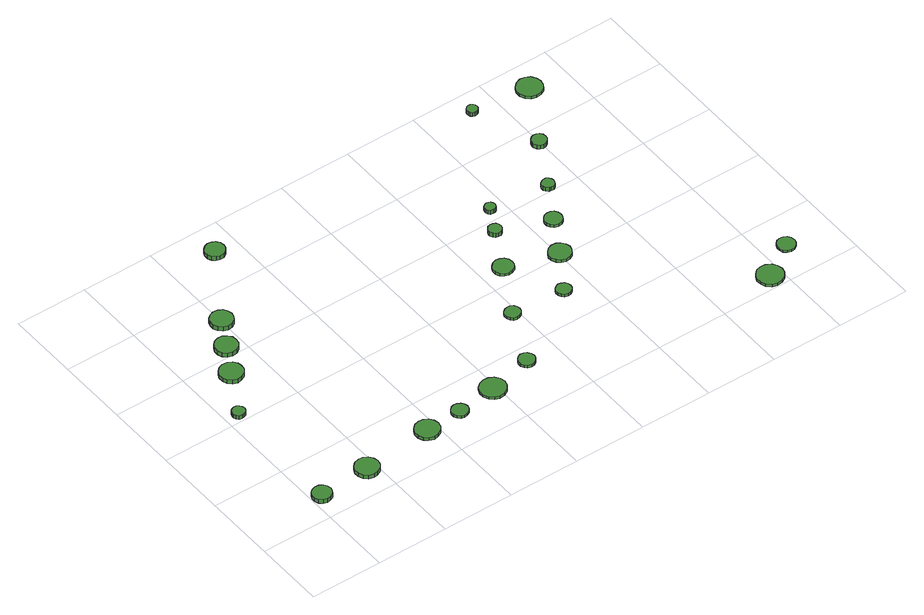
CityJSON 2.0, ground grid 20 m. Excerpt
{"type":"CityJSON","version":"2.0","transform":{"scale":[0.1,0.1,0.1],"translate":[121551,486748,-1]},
"CityObjects":{
"tree1":{"type":"SolitaryVegetationObject","attributes":{"function":"something"},"geometry":[{"type":"MultiSurface","lod":"1","boundaries":[[[0,1,2,3,4,5,6,7,8,9,10,11,12,13,14]],[[15,16,17,18,19,20,21,22,23,24,25,26,27,28,29]],[[0,29,28,1]],[[1,28,27,2]],[[2,27,26,3]],[[3,26,25,4]],[[4,25,24,5]],[[5,24,23,6]],[[6,23,22,7]],[[7,22,21,8]],[[8,21,20,9]],[[9,20,19,10]],[[10,19,18,11]],[[11,18,17,12]],[[12,17,16,13]],[[13,16,15,14]],[[14,15,29,0]]]}]},
"tree2":{"type":"SolitaryVegetationObject","attributes":{"function":"something"},"geometry":[{"type":"MultiSurface","lod":"1","boundaries":[[[30,31,32,33,34,35,36,37,38,39,40,41,42,43,44]],[[45,46,47,48,49,50,51,52,53,54,55,56,57,58,59]],[[30,59,58,31]],[[31,58,57,32]],[[32,57,56,33]],[[33,56,55,34]],[[34,55,54,35]],[[35,54,53,36]],[[36,53,52,37]],[[37,52,51,38]],[[38,51,50,39]],[[39,50,49,40]],[[40,49,48,41]],[[41,48,47,42]],[[42,47,46,43]],[[43,46,45,44]],[[44,45,59,30]]]}]},
"tree3":{"type":"SolitaryVegetationObject","attributes":{"function":"something"},"geometry":[{"type":"MultiSurface","lod":"1","boundaries":[[[60,61,62,63,64,65,66,67,68,69,70,71,72,73,74]],[[75,76,77,78,79,80,81,82,83,84,85,86,87,88,89]],[[60,89,88,61]],[[61,88,87,62]],[[62,87,86,63]],[[63,86,85,64]],[[64,85,84,65]],[[65,84,83,66]],[[66,83,82,67]],[[67,82,81,68]],[[68,81,80,69]],[[69,80,79,70]],[[70,79,78,71]],[[71,78,77,72]],[[72,77,76,73]],[[73,76,75,74]],[[74,75,89,60]]]}]},
"tree4":{"type":"SolitaryVegetationObject","attributes":{"function":"something"},"geometry":[{"type":"MultiSurface","lod":"1","boundaries":[[[90,91,92,93,94,95,96,97,98,99,100,101,102,103,104]],[[105,106,107,108,109,110,111,112,113,114,115,116,117,118,119]],[[90,119,118,91]],[[91,118,117,92]],[[92,117,116,93]],[[93,116,115,94]],[[94,115,114,95]],[[95,114,113,96]],[[96,113,112,97]],[[97,112,111,98]],[[98,111,110,99]],[[99,110,109,100]],[[100,109,108,101]],[[101,108,107,102]],[[102,107,106,103]],[[103,106,105,104]],[[104,105,119,90]]]}]},
"tree5":{"type":"SolitaryVegetationObject","attributes":{"function":"something"},"geometry":[{"type":"MultiSurface","lod":"1","boundaries":[[[120,121,122,123,124,125,126,127,128,129,130,131,132,133,134]],[[135,136,137,138,139,140,141,142,143,144,145,146,147,148,149]],[[120,149,148,121]],[[121,148,147,122]],[[122,147,146,123]],[[123,146,145,124]],[[124,145,144,125]],[[125,144,143,126]],[[126,143,142,127]],[[127,142,141,128]],[[128,141,140,129]],[[129,140,139,130]],[[130,139,138,131]],[[131,138,137,132]],[[132,137,136,133]],[[133,136,135,134]],[[134,135,149,120]]]}]},
"tree6":{"type":"SolitaryVegetationObject","attributes":{"function":"something"},"geometry":[{"type":"MultiSurface","lod":"1","boundaries":[[[150,151,152,153,154,155,156,157,158,159,160,161,162,163,164]],[[165,166,167,168,169,170,171,172,173,174,175,176,177,178,179]],[[150,179,178,151]],[[151,178,177,152]],[[152,177,176,153]],[[153,176,175,154]],[[154,175,174,155]],[[155,174,173,156]],[[156,173,172,157]],[[157,172,171,158]],[[158,171,170,159]],[[159,170,169,160]],[[160,169,168,161]],[[161,168,167,162]],[[162,167,166,163]],[[163,166,165,164]],[[164,165,179,150]]]}]},
"tree7":{"type":"SolitaryVegetationObject","attributes":{"function":"something"},"geometry":[{"type":"MultiSurface","lod":"1","boundaries":[[[180,181,182,183,184,185,186,187,188,189,190,191,192,193,194]],[[195,196,197,198,199,200,201,202,203,204,205,206,207,208,209]],[[180,209,208,181]],[[181,208,207,182]],[[182,207,206,183]],[[183,206,205,184]],[[184,205,204,185]],[[185,204,203,186]],[[186,203,202,187]],[[187,202,201,188]],[[188,201,200,189]],[[189,200,199,190]],[[190,199,198,191]],[[191,198,197,192]],[[192,197,196,193]],[[193,196,195,194]],[[194,195,209,180]]]}]},
"tree8":{"type":"SolitaryVegetationObject","attributes":{"function":"something"},"geometry":[{"type":"MultiSurface","lod":"1","boundaries":[[[210,211,212,213,214,215,216,217,218,219,220,221,222,223,224]],[[225,226,227,228,229,230,231,232,233,234,235,236,237,238,239]],[[210,239,238,211]],[[211,238,237,212]],[[212,237,236,213]],[[213,236,235,214]],[[214,235,234,215]],[[215,234,233,216]],[[216,233,232,217]],[[217,232,231,218]],[[218,231,230,219]],[[219,230,229,220]],[[220,229,228,221]],[[221,228,227,222]],[[222,227,226,223]],[[223,226,225,224]],[[224,225,239,210]]]}]},
"tree9":{"type":"SolitaryVegetationObject","attributes":{"function":"something"},"geometry":[{"type":"MultiSurface","lod":"1","boundaries":[[[240,241,242,243,244,245,246,247,248,249,250,251,252,253,254]],[[255,256,257,258,259,260,261,262,263,264,265,266,267,268,269]],[[240,269,268,241]],[[241,268,267,242]],[[242,267,266,243]],[[243,266,265,244]],[[244,265,264,245]],[[245,264,263,246]],[[246,263,262,247]],[[247,262,261,248]],[[248,261,260,249]],[[249,260,259,250]],[[250,259,258,251]],[[251,258,257,252]],[[252,257,256,253]],[[253,256,255,254]],[[254,255,269,240]]]}]},
"tree10":{"type":"SolitaryVegetationObject","attributes":{"function":"something"},"geometry":[{"type":"MultiSurface","lod":"1","boundaries":[[[270,271,272,273,274,275,276,277,278,279,280,281,282,283,284]],[[285,286,287,288,289,290,291,292,293,294,295,296,297,298,299]],[[270,299,298,271]],[[271,298,297,272]],[[272,297,296,273]],[[273,296,295,274]],[[274,295,294,275]],[[275,294,293,276]],[[276,293,292,277]],[[277,292,291,278]],[[278,291,290,279]],[[279,290,289,280]],[[280,289,288,281]],[[281,288,287,282]],[[282,287,286,283]],[[283,286,285,284]],[[284,285,299,270]]]}]},
"tree11":{"type":"SolitaryVegetationObject","attributes":{"function":"something"},"geometry":[{"type":"MultiSurface","lod":"1","boundaries":[[[300,301,302,303,304,305,306,307,308,309,310,311,312,313,314]],[[315,316,317,318,319,320,321,322,323,324,325,326,327,328,329]],[[300,329,328,301]],[[301,328,327,302]],[[302,327,326,303]],[[303,326,325,304]],[[304,325,324,305]],[[305,324,323,306]],[[306,323,322,307]],[[307,322,321,308]],[[308,321,320,309]],[[309,320,319,310]],[[310,319,318,311]],[[311,318,317,312]],[[312,317,316,313]],[[313,316,315,314]],[[314,315,329,300]]]}]},
"tree12":{"type":"SolitaryVegetationObject","attributes":{"function":"something"},"geometry":[{"type":"MultiSurface","lod":"1","boundaries":[[[330,331,332,333,334,335,336,337,338,339,340,341,342,343,344]],[[345,346,347,348,349,350,351,352,353,354,355,356,357,358,359]],[[330,359,358,331]],[[331,358,357,332]],[[332,357,356,333]],[[333,356,355,334]],[[334,355,354,335]],[[335,354,353,336]],[[336,353,352,337]],[[337,352,351,338]],[[338,351,350,339]],[[339,350,349,340]],[[340,349,348,341]],[[341,348,347,342]],[[342,347,346,343]],[[343,346,345,344]],[[344,345,359,330]]]}]},
"tree13":{"type":"SolitaryVegetationObject","attributes":{"function":"something"},"geometry":[{"type":"MultiSurface","lod":"1","boundaries":[[[360,361,362,363,364,365,366,367,368,369,370,371,372,373,374]],[[375,376,377,378,379,380,381,382,383,384,385,386,387,388,389]],[[360,389,388,361]],[[361,388,387,362]],[[362,387,386,363]],[[363,386,385,364]],[[364,385,384,365]],[[365,384,383,366]],[[366,383,382,367]],[[367,382,381,368]],[[368,381,380,369]],[[369,380,379,370]],[[370,379,378,371]],[[371,378,377,372]],[[372,377,376,373]],[[373,376,375,374]],[[374,375,389,360]]]}]},
"tree14":{"type":"SolitaryVegetationObject","attributes":{"function":"something"},"geometry":[{"type":"MultiSurface","lod":"1","boundaries":[[[390,391,392,393,394,395,396,397,398,399,400,401,402,403,404]],[[405,406,407,408,409,410,411,412,413,414,415,416,417,418,419]],[[390,419,418,391]],[[391,418,417,392]],[[392,417,416,393]],[[393,416,415,394]],[[394,415,414,395]],[[395,414,413,396]],[[396,413,412,397]],[[397,412,411,398]],[[398,411,410,399]],[[399,410,409,400]],[[400,409,408,401]],[[401,408,407,402]],[[402,407,406,403]],[[403,406,405,404]],[[404,405,419,390]]]}]},
"tree15":{"type":"SolitaryVegetationObject","attributes":{"function":"something"},"geometry":[{"type":"MultiSurface","lod":"1","boundaries":[[[420,421,422,423,424,425,426,427,428,429,430,431,432,433,434]],[[435,436,437,438,439,440,441,442,443,444,445,446,447,448,449]],[[420,449,448,421]],[[421,448,447,422]],[[422,447,446,423]],[[423,446,445,424]],[[424,445,444,425]],[[425,444,443,426]],[[426,443,442,427]],[[427,442,441,428]],[[428,441,440,429]],[[429,440,439,430]],[[430,439,438,431]],[[431,438,437,432]],[[432,437,436,433]],[[433,436,435,434]],[[434,435,449,420]]]}]},
"tree16":{"type":"SolitaryVegetationObject","attributes":{"function":"something"},"geometry":[{"type":"MultiSurface","lod":"1","boundaries":[[[450,451,452,453,454,455,456,457,458,459,460,461,462,463,464]],[[465,466,467,468,469,470,471,472,473,474,475,476,477,478,479]],[[450,479,478,451]],[[451,478,477,452]],[[452,477,476,453]],[[453,476,475,454]],[[454,475,474,455]],[[455,474,473,456]],[[456,473,472,457]],[[457,472,471,458]],[[458,471,470,459]],[[459,470,469,460]],[[460,469,468,461]],[[461,468,467,462]],[[462,467,466,463]],[[463,466,465,464]],[[464,465,479,450]]]}]},
"tree17":{"type":"SolitaryVegetationObject","attributes":{"function":"something"},"geometry":[{"type":"MultiSurface","lod":"1","boundaries":[[[480,481,482,483,484,485,486,487,488,489,490,491,492,493,494]],[[495,496,497,498,499,500,501,502,503,504,505,506,507,508,509]],[[480,509,508,481]],[[481,508,507,482]],[[482,507,506,483]],[[483,506,505,484]],[[484,505,504,485]],[[485,504,503,486]],[[486,503,502,487]],[[487,502,501,488]],[[488,501,500,489]],[[489,500,499,490]],[[490,499,498,491]],[[491,498,497,492]],[[492,497,496,493]],[[493,496,495,494]],[[494,495,509,480]]]}]},
"tree18":{"type":"SolitaryVegetationObject","attributes":{"function":"something"},"geometry":[{"type":"MultiSurface","lod":"1","boundaries":[[[510,511,512,513,514,515,516,517,518,519,520,521,522,523,524]],[[525,526,527,528,529,530,531,532,533,534,535,536,537,538,539]],[[510,539,538,511]],[[511,538,537,512]],[[512,537,536,513]],[[513,536,535,514]],[[514,535,534,515]],[[515,534,533,516]],[[516,533,532,517]],[[517,532,531,518]],[[518,531,530,519]],[[519,530,529,520]],[[520,529,528,521]],[[521,528,527,522]],[[522,527,526,523]],[[523,526,525,524]],[[524,525,539,510]]]}]},
"tree19":{"type":"SolitaryVegetationObject","attributes":{"function":"something"},"geometry":[{"type":"MultiSurface","lod":"1","boundaries":[[[540,541,542,543,544,545,546,547,548,549,550,551,552,553,554]],[[555,556,557,558,559,560,561,562,563,564,565,566,567,568,569]],[[540,569,568,541]],[[541,568,567,542]],[[542,567,566,543]],[[543,566,565,544]],[[544,565,564,545]],[[545,564,563,546]],[[546,563,562,547]],[[547,562,561,548]],[[548,561,560,549]],[[549,560,559,550]],[[550,559,558,551]],[[551,558,557,552]],[[552,557,556,553]],[[553,556,555,554]],[[554,555,569,540]]]}]},
"tree20":{"type":"SolitaryVegetationObject","attributes":{"function":"something"},"geometry":[{"type":"MultiSurface","lod":"1","boundaries":[[[570,571,572,573,574,575,576,577,578,579,580,581,582,583,584]],[[585,586,587,588,589,590,591,592,593,594,595,596,597,598,599]],[[570,599,598,571]],[[571,598,597,572]],[[572,597,596,573]],[[573,596,595,574]],[[574,595,594,575]],[[575,594,593,576]],[[576,593,592,577]],[[577,592,591,578]],[[578,591,590,579]],[[579,590,589,580]],[[580,589,588,581]],[[581,588,587,582]],[[582,587,586,583]],[[583,586,585,584]],[[584,585,599,570]]]}]},
"tree21":{"type":"SolitaryVegetationObject","attributes":{"function":"something"},"geometry":[{"type":"MultiSurface","lod":"1","boundaries":[[[600,601,602,603,604,605,606,607,608,609,610,611,612,613,614]],[[615,616,617,618,619,620,621,622,623,624,625,626,627,628,629]],[[600,629,628,601]],[[601,628,627,602]],[[602,627,626,603]],[[603,626,625,604]],[[604,625,624,605]],[[605,624,623,606]],[[606,623,622,607]],[[607,622,621,608]],[[608,621,620,609]],[[609,620,619,610]],[[610,619,618,611]],[[611,618,617,612]],[[612,617,616,613]],[[613,616,615,614]],[[614,615,629,600]]]}]},
"tree22":{"type":"SolitaryVegetationObject","attributes":{"function":"something"},"geometry":[{"type":"MultiSurface","lod":"1","boundaries":[[[630,631,632,633,634,635,636,637,638,639,640,641,642,643,644]],[[645,646,647,648,649,650,651,652,653,654,655,656,657,658,659]],[[630,659,658,631]],[[631,658,657,632]],[[632,657,656,633]],[[633,656,655,634]],[[634,655,654,635]],[[635,654,653,636]],[[636,653,652,637]],[[637,652,651,638]],[[638,651,650,639]],[[639,650,649,640]],[[640,649,648,641]],[[641,648,647,642]],[[642,647,646,643]],[[643,646,645,644]],[[644,645,659,630]]]}]},
"tree23":{"type":"SolitaryVegetationObject","attributes":{"function":"something"},"geometry":[{"type":"MultiSurface","lod":"1","boundaries":[[[660,661,662,663,664,665,666,667,668,669,670,671,672,673,674]],[[675,676,677,678,679,680,681,682,683,684,685,686,687,688,689]],[[660,689,688,661]],[[661,688,687,662]],[[662,687,686,663]],[[663,686,685,664]],[[664,685,684,665]],[[665,684,683,666]],[[666,683,682,667]],[[667,682,681,668]],[[668,681,680,669]],[[669,680,679,670]],[[670,679,678,671]],[[671,678,677,672]],[[672,677,676,673]],[[673,676,675,674]],[[674,675,689,660]]]}]},
"tree24":{"type":"SolitaryVegetationObject","attributes":{"function":"something"},"geometry":[{"type":"MultiSurface","lod":"1","boundaries":[[[690,691,692,693,694,695,696,697,698,699,700,701,702,703,704]],[[705,706,707,708,709,710,711,712,713,714,715,716,717,718,719]],[[690,719,718,691]],[[691,718,717,692]],[[692,717,716,693]],[[693,716,715,694]],[[694,715,714,695]],[[695,714,713,696]],[[696,713,712,697]],[[697,712,711,698]],[[698,711,710,699]],[[699,710,709,700]],[[700,709,708,701]],[[701,708,707,702]],[[702,707,706,703]],[[703,706,705,704]],[[704,705,719,690]]]}]}
},
"vertices":[
[53,67,25],[50,78,25],[44,87,25],[35,92,25],[24,93,25],[13,90,25],[5,83,25],[1,73,25],[1,62,25],[5,52,25],[13,45,25],[24,41,25],[35,43,25],[44,48,25],[50,57,25],[50,57,12],[44,48,12],[35,43,12],[24,41,12],[13,45,12],[5,52,12],[1,62,12],[1,73,12],[5,83,12],[13,90,12],[24,93,12],[35,92,12],[44,87,12],[50,78,12],[53,67,12],
[57,424,19],[55,431,19],[51,437,19],[45,441,19],[37,442,19],[30,439,19],[25,435,19],[22,428,19],[22,421,19],[25,414,19],[30,409,19],[37,407,19],[45,408,19],[51,411,19],[55,417,19],[55,417,7],[51,411,7],[45,408,7],[37,407,7],[30,409,7],[25,414,7],[22,421,7],[22,428,7],[25,435,7],[30,439,7],[37,442,7],[45,441,7],[51,437,7],[55,431,7],[57,424,7],
[206,81,19],[203,94,19],[195,105,19],[183,112,19],[170,113,19],[157,109,19],[147,100,19],[141,88,19],[141,74,19],[147,62,19],[157,52,19],[170,48,19],[183,50,19],[195,56,19],[203,67,19],[203,67,7],[195,56,7],[183,50,7],[170,48,7],[157,52,7],[147,62,7],[141,74,7],[141,88,7],[147,100,7],[157,109,7],[170,113,7],[183,112,7],[195,105,7],[203,94,7],[206,81,7],
[140,546,20],[138,559,20],[130,570,20],[118,577,20],[105,578,20],[92,574,20],[82,565,20],[77,553,20],[77,540,20],[82,527,20],[92,518,20],[105,514,20],[118,516,20],[130,522,20],[138,533,20],[138,533,7],[130,522,7],[118,516,7],[105,514,7],[92,518,7],[82,527,7],[77,540,7],[77,553,7],[82,565,7],[92,574,7],[105,578,7],[118,577,7],[130,570,7],[138,559,7],[140,546,7],
[183,626,23],[181,639,23],[173,649,23],[162,656,23],[149,657,23],[137,653,23],[127,644,23],[122,633,23],[122,620,23],[127,608,23],[137,599,23],[149,595,23],[162,597,23],[173,603,23],[181,614,23],[181,614,10],[173,603,10],[162,597,10],[149,595,10],[137,599,10],[127,608,10],[122,620,10],[122,633,10],[127,644,10],[137,653,10],[149,657,10],[162,656,10],[173,649,10],[181,639,10],[183,626,10],
[406,102,16],[403,115,16],[395,127,16],[382,134,16],[369,135,16],[355,131,16],[345,121,16],[339,109,16],[339,95,16],[345,82,16],[355,73,16],[369,68,16],[382,70,16],[395,77,16],[403,88,16],[403,88,7],[395,77,7],[382,70,7],[369,68,7],[355,73,7],[345,82,7],[339,95,7],[339,109,7],[345,121,7],[355,131,7],[369,135,7],[382,134,7],[395,127,7],[403,115,7],[406,102,7],
[228,705,25],[225,717,25],[218,728,25],[207,734,25],[194,736,25],[182,732,25],[172,723,25],[167,711,25],[167,698,25],[172,687,25],[182,678,25],[194,674,25],[207,675,25],[218,682,25],[225,692,25],[225,692,12],[218,682,12],[207,675,12],[194,674,12],[182,678,12],[172,687,12],[167,698,12],[167,711,12],[172,723,12],[182,732,12],[194,736,12],[207,734,12],[218,728,12],[225,717,12],[228,705,12],
[500,109,14],[498,118,14],[492,126,14],[483,131,14],[474,132,14],[465,129,14],[458,122,14],[454,114,14],[454,104,14],[458,95,14],[465,89,14],[474,86,14],[483,87,14],[492,92,14],[498,99,14],[498,99,7],[492,92,7],[483,87,7],[474,86,7],[465,89,7],[458,95,7],[454,104,7],[454,114,7],[458,122,7],[465,129,7],[474,132,7],[483,131,7],[492,126,7],[498,118,7],[500,109,7],
[358,912,23],[356,923,23],[349,932,23],[340,937,23],[328,939,23],[318,935,23],[310,928,23],[305,918,23],[305,906,23],[310,896,23],[318,889,23],[328,885,23],[340,886,23],[349,892,23],[356,901,23],[356,901,10],[349,892,10],[340,886,10],[328,885,10],[318,889,10],[310,896,10],[305,906,10],[305,918,10],[310,928,10],[318,935,10],[328,939,10],[340,937,10],[349,932,10],[356,923,10],[358,912,10],
[624,124,15],[621,138,15],[612,150,15],[599,157,15],[584,159,15],[570,154,15],[559,145,15],[553,131,15],[553,116,15],[559,103,15],[570,93,15],[584,88,15],[599,90,15],[612,97,15],[621,109,15],[621,109,7],[612,97,7],[599,90,7],[584,88,7],[570,93,7],[559,103,7],[553,116,7],[553,131,7],[559,145,7],[570,154,7],[584,159,7],[599,157,7],[612,150,7],[621,138,7],[624,124,7],
[736,154,15],[734,163,15],[728,171,15],[720,176,15],[711,177,15],[702,174,15],[695,167,15],[691,159,15],[691,149,15],[695,140,15],[702,134,15],[711,131,15],[720,132,15],[728,137,15],[734,145,15],[734,145,7],[728,137,7],[720,132,7],[711,131,7],[702,134,7],[695,140,7],[691,149,7],[691,159,7],[695,167,7],[702,174,7],[711,177,7],[720,176,7],[728,171,7],[734,163,7],[736,154,7],
[807,308,15],[805,317,15],[800,324,15],[792,329,15],[783,329,15],[775,327,15],[768,321,15],[764,313,15],[764,304,15],[768,295,15],[775,289,15],[783,287,15],[792,288,15],[800,292,15],[805,299,15],[805,299,7],[800,292,7],[792,288,7],[783,287,7],[775,289,7],[768,295,7],[764,304,7],[764,313,7],[768,321,7],[775,327,7],[783,329,7],[792,329,7],[800,324,7],[805,317,7],[807,308,7],
[891,451,15],[889,462,15],[882,472,15],[872,477,15],[861,479,15],[850,475,15],[841,467,15],[836,457,15],[836,445,15],[841,435,15],[850,427,15],[861,423,15],[872,425,15],[882,430,15],[889,440,15],[889,440,7],[882,430,7],[872,425,7],[861,423,7],[850,427,7],[841,435,7],[836,445,7],[836,457,7],[841,467,7],[850,475,7],[861,479,7],[872,477,7],[882,472,7],[889,462,7],[891,451,7],
[955,299,15],[953,308,15],[948,315,15],[940,319,15],[932,320,15],[924,317,15],[917,312,15],[914,304,15],[914,295,15],[917,287,15],[924,281,15],[932,279,15],[940,279,15],[948,284,15],[953,291,15],[953,291,7],[948,284,7],[940,279,7],[932,279,7],[924,281,7],[917,287,7],[914,295,7],[914,304,7],[917,312,7],[924,317,7],[932,320,7],[940,319,7],[948,315,7],[953,308,7],[955,299,7],
[941,565,20],[940,573,20],[936,579,20],[929,582,20],[922,583,20],[914,581,20],[909,576,20],[906,569,20],[906,562,20],[909,555,20],[914,550,20],[922,547,20],[929,548,20],[936,552,20],[940,558,20],[940,558,7],[936,552,7],[929,548,7],[922,547,7],[914,550,7],[909,555,7],[906,562,7],[906,569,7],[909,576,7],[914,581,7],[922,583,7],[929,582,7],[936,579,7],[940,573,7],[941,565,7],
[1035,409,16],[1032,421,16],[1024,432,16],[1014,438,16],[1001,439,16],[989,435,16],[980,427,16],[974,415,16],[974,403,16],[980,391,16],[989,383,16],[1001,379,16],[1014,380,16],[1024,386,16],[1032,397,16],[1032,397,7],[1024,386,7],[1014,380,7],[1001,379,7],[989,383,7],[980,391,7],[974,403,7],[974,415,7],[980,427,7],[989,435,7],[1001,439,7],[1014,438,7],[1024,432,7],[1032,421,7],[1035,409,7],
[975,634,21],[973,640,21],[970,645,21],[965,648,21],[959,649,21],[953,647,21],[948,643,21],[946,637,21],[946,631,21],[948,625,21],[953,621,21],[959,620,21],[965,620,21],[970,623,21],[973,628,21],[973,628,8],[970,623,8],[965,620,8],[959,620,8],[953,621,8],[948,625,8],[946,631,8],[946,637,8],[948,643,8],[953,647,8],[959,649,8],[965,648,8],[970,645,8],[973,640,8],[975,634,8],
[1085,512,17],[1083,522,17],[1078,530,17],[1069,535,17],[1059,536,17],[1049,533,17],[1042,526,17],[1038,517,17],[1038,507,17],[1042,498,17],[1049,491,17],[1059,488,17],[1069,489,17],[1078,494,17],[1083,502,17],[1083,502,8],[1078,494,8],[1069,489,8],[1059,488,8],[1049,491,8],[1042,498,8],[1038,507,8],[1038,517,8],[1042,526,8],[1049,533,8],[1059,536,8],[1069,535,8],[1078,530,8],[1083,522,8],[1085,512,8],
[1139,614,23],[1137,621,23],[1133,627,23],[1127,631,23],[1119,631,23],[1113,629,23],[1107,624,23],[1104,618,23],[1104,610,23],[1107,604,23],[1113,599,23],[1119,597,23],[1127,597,23],[1133,601,23],[1137,607,23],[1137,607,11],[1133,601,11],[1127,597,11],[1119,597,11],[1113,599,11],[1107,604,11],[1104,610,11],[1104,618,11],[1107,624,11],[1113,629,11],[1119,631,11],[1127,631,11],[1133,627,11],[1137,621,11],[1139,614,11],
[1402,37,17],[1399,52,17],[1390,64,17],[1377,72,17],[1362,73,17],[1348,69,17],[1337,58,17],[1331,45,17],[1331,30,17],[1337,16,17],[1348,6,17],[1362,1,17],[1377,3,17],[1390,10,17],[1399,22,17],[1399,22,9],[1390,10,9],[1377,3,9],[1362,1,9],[1348,6,9],[1337,16,9],[1331,30,9],[1331,45,9],[1337,58,9],[1348,69,9],[1362,73,9],[1377,72,9],[1390,64,9],[1399,52,9],[1402,37,9],
[1147,938,19],[1146,944,19],[1142,949,19],[1137,952,19],[1131,953,19],[1125,951,19],[1120,946,19],[1118,941,19],[1118,935,19],[1120,929,19],[1125,925,19],[1131,923,19],[1137,924,19],[1142,927,19],[1146,932,19],[1146,932,7],[1142,927,7],[1137,924,7],[1131,923,7],[1125,925,7],[1120,929,7],[1118,935,7],[1118,941,7],[1120,946,7],[1125,951,7],[1131,953,7],[1137,952,7],[1142,949,7],[1146,944,7],[1147,938,7],
[1215,748,25],[1213,757,25],[1208,764,25],[1201,768,25],[1192,769,25],[1184,766,25],[1178,760,25],[1174,752,25],[1174,744,25],[1178,736,25],[1184,730,25],[1192,727,25],[1201,728,25],[1208,733,25],[1213,740,25],[1213,740,12],[1208,733,12],[1201,728,12],[1192,727,12],[1184,730,12],[1178,736,12],[1174,744,12],[1174,752,12],[1178,760,12],[1184,766,12],[1192,769,12],[1201,768,12],[1208,764,12],[1213,757,12],[1215,748,12],
[1488,102,15],[1486,112,15],[1480,121,15],[1471,126,15],[1461,127,15],[1451,124,15],[1443,117,15],[1439,107,15],[1439,97,15],[1443,87,15],[1451,81,15],[1461,77,15],[1471,78,15],[1480,84,15],[1486,92,15],[1486,92,9],[1480,84,9],[1471,78,9],[1461,77,9],[1451,81,9],[1443,87,9],[1439,97,9],[1439,107,9],[1443,117,9],[1451,124,9],[1461,127,9],[1471,126,9],[1480,121,9],[1486,112,9],[1488,102,9],
[1327,919,16],[1324,933,16],[1316,945,16],[1303,952,16],[1289,954,16],[1275,949,16],[1264,939,16],[1258,926,16],[1258,912,16],[1264,898,16],[1275,889,16],[1289,884,16],[1303,886,16],[1316,893,16],[1324,905,16],[1324,905,8],[1316,893,8],[1303,886,8],[1289,884,8],[1275,889,8],[1264,898,8],[1258,912,8],[1258,926,8],[1264,939,8],[1275,949,8],[1289,954,8],[1303,952,8],[1316,945,8],[1324,933,8],[1327,919,8]
]}
